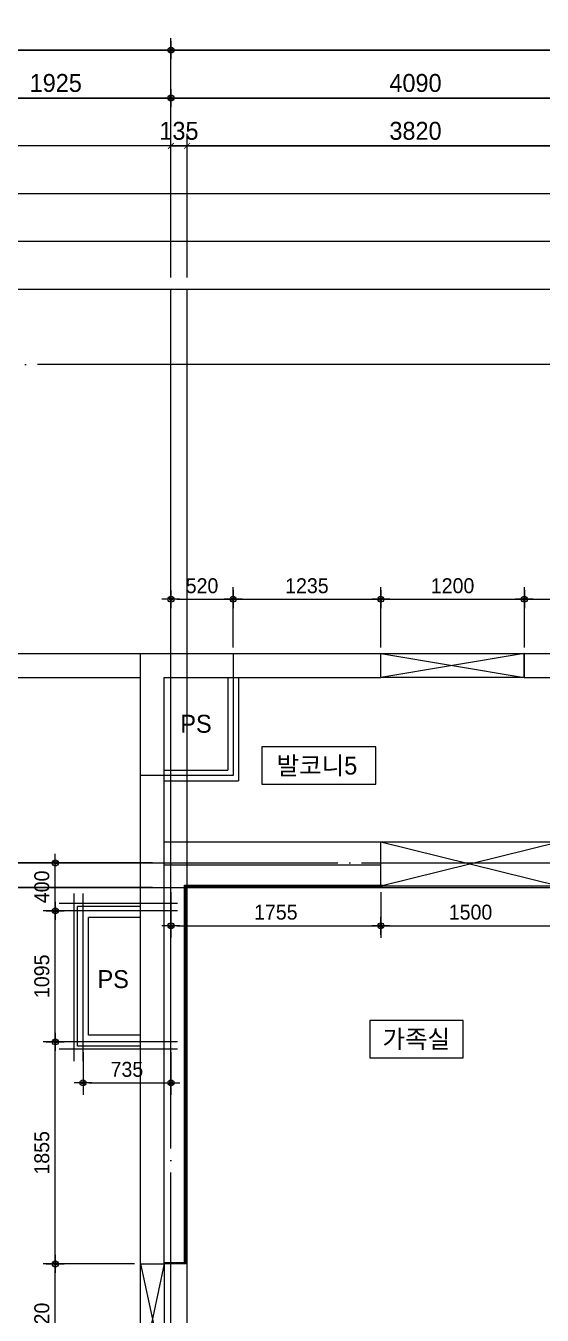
# Model space of a CAD drawing. Header units: millimetres. Extents: x 0 to 92204, y -190080 to 23760.
# Drawn here: x 7892 to 12211, y -117599 to -106827 of the extents above; entities that cross this region are included whole.
import ezdxf
from ezdxf.enums import TextEntityAlignment as Align

# ---------------------------------------------------------------- set-up
doc = ezdxf.new("R2010")
doc.units = ezdxf.units.MM
doc.header["$LTSCALE"] = 100
doc.linetypes.add('AUDIT_D_220706163347-0', pattern=[0])
doc.linetypes.add('CEN', pattern=[62, 60, -1, 0, -1])
doc.layers.get('defpoints').update_dxf_attribs({"color": 139})
for name, color, linetype in [('AA-XXXX-DIMS', 7, 'Continuous'), ('CEN_CON', 1, 'CEN'), ('CEN_WALL', 12, 'CEN'), ('CONC', 2, 'Continuous'), ('DIM', 7, 'AUDIT_D_220706163347-0'), ('ELE3_CON', 7, 'Continuous'), ('MC', 135, 'Continuous'), ('ROM', 7, 'AUDIT_D_220706163347-0'), ('WAL', 3, 'Continuous'), ('WAL_DRY', 7, 'Continuous'), ('실명', 3, 'AUDIT_D_220706163347-0'), ('실명박스', 7, 'AUDIT_D_220706163347-0'), ('창호-open', 4, 'Continuous')]:
    doc.layers.add(name, color=color, linetype=linetype)
doc.layers.add('AA-XXXX-MC', color=153, linetype='AUDIT_D_220706163347-0', plot=False)
doc.styles.add('HAUD01', font='Dotum.ttf')
doc.styles.add('돋움', font='Dotum.ttf')
doc.styles.add('맑은고딕', font='malgun.ttf', dxfattribs={"width": 0.9})
doc.dimstyles.new('DIM-50', dxfattribs={"dimscale": 50, "dimtxt": 3, "dimasz": 1, "dimexe": 2, "dimexo": 2, "dimgap": 1, "dimtad": 1, "dimdec": 0, "dimzin": 0, "dimdsep": 46, "dimtxsty": '맑은고딕', "dimblk1": 'DIMDOT', "dimblk2": 'DIMDOT', "dimsah": 1, "dimcen": 0.09, "dimdle": 2, "dimclrd": 7, "dimclre": 7, "dimclrt": 3, "dimadec": 0, "dimazin": 0, "dimtfac": 1, "dimtdec": 0, "dimtix": 1, "dimtmove": 2, "dimatfit": 3, "dimldrblk": 'DIMDOT', "dimfxl": 1, "dimtolj": 1, "dimtzin": 0, "dimarcsym": 0})
doc.dimstyles.new('MCDIM-50', dxfattribs={"dimscale": 50, "dimtxt": 3, "dimasz": 1, "dimexe": 2, "dimexo": 2, "dimgap": 1, "dimtad": 1, "dimdec": 0, "dimzin": 0, "dimdsep": 46, "dimtxsty": '맑은고딕', "dimblk1": 'ARCHTICK', "dimblk2": 'ARCHTICK', "dimsah": 1, "dimcen": 0.09, "dimdle": 2, "dimclrd": 7, "dimclre": 7, "dimclrt": 3, "dimadec": 0, "dimazin": 0, "dimtfac": 1, "dimtdec": 0, "dimtix": 1, "dimtmove": 2, "dimatfit": 3, "dimldrblk": 'ARCHTICK', "dimfxl": 1, "dimtolj": 1, "dimtzin": 0, "dimarcsym": 0})
doc.dimstyles.new('내부100', dxfattribs={"dimscale": 50, "dimtxt": 2.5, "dimasz": 1, "dimexe": 2, "dimexo": 1, "dimgap": 1, "dimtad": 1, "dimdec": 0, "dimzin": 0, "dimdsep": 46, "dimtxsty": '돋움', "dimblk1": 'DIMDOT', "dimblk2": 'DIMDOT', "dimsah": 1, "dimcen": 0.09, "dimdle": 2, "dimclrd": 7, "dimclre": 7, "dimclrt": 3, "dimadec": 0, "dimazin": 0, "dimtfac": 1, "dimtdec": 0, "dimtix": 1, "dimtmove": 2, "dimatfit": 3, "dimldrblk": 'DIMDOT', "dimfxl": 1, "dimtolj": 1, "dimtzin": 0, "dimarcsym": 0})

# ---------------------------------------------------------------- blocks, each defined once
blk = doc.blocks.new('U-121A(기본)', base_point=(-97043, -98978))
at = {"layer": 'CEN_CON'}
for p, q in [((-121103, -99278), (-121103, -88643)), ((-125708, -88943), (-115868, -88943))]:
    blk.add_line(p, q, dxfattribs=at)
at = {"layer": 'CEN_WALL'}
for p, q in [((-125708, -90693), (-116648, -90693)), ((-121838, -90948), (-121838, -92348)), ((-121048, -91093), (-122038, -91093)), ((-121048, -92188), (-122038, -92188)), ((-121048, -92188), (-122038, -92188))]:
    blk.add_line(p, q, dxfattribs=at)
at = {"layer": 'CONC'}
for p, q in [((-121358, -94043), (-121358, -88943)), ((-121358, -88943), (-119348, -88943)), ((-119348, -89143), (-119348, -88943)), ((-118148, -88943), (-115968, -88943)), ((-118148, -89143), (-118148, -88943)), ((-121158, -94043), (-121158, -89143)), ((-121158, -89143), (-119348, -89143)), ((-118148, -89143), (-116218, -89143)), ((-121358, -94043), (-121158, -94043))]:
    blk.add_line(p, q, dxfattribs=at)
at = {"layer": 'ELE3_CON'}
for p, q in [((-123128, -88943), (-121358, -88943)), ((-122928, -89143), (-121358, -89143)), ((-118148, -89143), (-119348, -89143))]:
    blk.add_line(p, q, dxfattribs=at)
at = {"layer": 'MC'}
for p, q in [((-120968, -99278), (-120968, -88643)), ((-125708, -90898), (-116648, -90898)), ((-121913, -90948), (-121913, -92348)), ((-121048, -91033), (-122038, -91033)), ((-121048, -92248), (-122038, -92248)), ((-121048, -92248), (-122038, -92248))]:
    blk.add_line(p, q, dxfattribs=at)
at = {"layer": 'WAL'}
for p, q in [((-120628, -89143), (-120628, -89918)), ((-120538, -89143), (-120538, -90008)), ((-121158, -89918), (-120628, -89918)), ((-121158, -90008), (-120538, -90008)), ((-121158, -90518), (-119348, -90518)), ((-119348, -90708), (-119348, -90518)), ((-121158, -90708), (-119348, -90708)), ((-121883, -92223), (-121883, -91058)), ((-121358, -91058), (-121883, -91058)), ((-121793, -92133), (-121793, -91148)), ((-121358, -91148), (-121793, -91148)), ((-121358, -92133), (-121793, -92133)), ((-121358, -92223), (-121883, -92223))]:
    blk.add_line(p, q, dxfattribs=at)
at = {"layer": 'WAL_DRY'}
for p, q in [((-120988, -94033), (-120988, -90878)), ((-120988, -90878), (-119333, -90878)), ((-120978, -94043), (-120978, -90888)), ((-120978, -90888), (-119333, -90888)), ((-120988, -94033), (-121158, -94033)), ((-120978, -94043), (-121158, -94043))]:
    blk.add_line(p, q, dxfattribs=at)
blk = doc.blocks.new('DIMDOT')
at = {"layer": 'AA-XXXX-DIMS'}
for p, q in [((-1.5, 0), (1.5, 0)), ((0, -1.5), (0, 1.5))]:
    blk.add_line(p, q, dxfattribs=at)
for radius in [0.5, 0.25]:
    blk.add_circle((0, 0), radius, dxfattribs=at)
blk = doc.blocks.new('*D2915')
at = {"layer": 'defpoints', "color": 0, "transparency": 16777216}
for p in [(9106, -130791), (5106, -132791), (9106, -132791)]:
    blk.add_point(p, dxfattribs=at)
at = {"layer": 'DIM', "color": 7, "lineweight": -2, "transparency": 16777216}
for p, q in [((5106, -132691), (5106, -130691)), ((9106, -132691), (9106, -130691)), ((5156, -130791), (9056, -130791))]:
    blk.add_line(p, q, dxfattribs=at)
at = {"layer": 'DIM', "color": 7, "lineweight": -2, "transparency": 16777216, "xscale": 50, "yscale": 50, "zscale": 50, "rotation": 180}
blk.add_blockref('DIMDOT', (5106, -130791), dxfattribs=at)
at = {"layer": 'DIM', "color": 7, "lineweight": -2, "transparency": 16777216, "xscale": 50, "yscale": 50, "zscale": 50}
blk.add_blockref('DIMDOT', (9106, -130791), dxfattribs=at)
at = {"layer": 'DIM', "color": 3, "transparency": 16777216, "insert": (7106, -130666), "char_height": 150, "attachment_point": 5, "style": 'HAUD01'}
blk.add_mtext('\\A1;4000', dxfattribs=at)
blk = doc.blocks.new('*D2916')
at = {"layer": 'defpoints', "color": 0, "transparency": 16777216}
for p in [(13196, -131191), (9106, -132791), (13196, -132791)]:
    blk.add_point(p, dxfattribs=at)
at = {"layer": 'DIM', "color": 7, "lineweight": -2, "transparency": 16777216}
for p, q in [((9106, -132691), (9106, -131091)), ((13196, -132691), (13196, -131091)), ((9156, -131191), (13146, -131191))]:
    blk.add_line(p, q, dxfattribs=at)
at = {"layer": 'DIM', "color": 7, "lineweight": -2, "transparency": 16777216, "xscale": 50, "yscale": 50, "zscale": 50, "rotation": 180}
blk.add_blockref('DIMDOT', (9106, -131191), dxfattribs=at)
at = {"layer": 'DIM', "color": 7, "lineweight": -2, "transparency": 16777216, "xscale": 50, "yscale": 50, "zscale": 50}
blk.add_blockref('DIMDOT', (13196, -131191), dxfattribs=at)
at = {"layer": 'DIM', "color": 3, "transparency": 16777216, "insert": (11151, -131066), "char_height": 150, "attachment_point": 5, "style": 'HAUD01'}
blk.add_mtext('\\A1;4090', dxfattribs=at)
blk = doc.blocks.new('*D2927')
at = {"layer": 'defpoints', "color": 0, "transparency": 16777216}
for p in [(33166, -130791), (9106, -132791), (33166, -132791)]:
    blk.add_point(p, dxfattribs=at)
at = {"layer": 'DIM', "color": 7, "lineweight": -2, "transparency": 16777216}
for p, q in [((9106, -132691), (9106, -130691)), ((33166, -132691), (33166, -130691)), ((9156, -130791), (33116, -130791))]:
    blk.add_line(p, q, dxfattribs=at)
at = {"layer": 'DIM', "color": 7, "lineweight": -2, "transparency": 16777216, "xscale": 50, "yscale": 50, "zscale": 50, "rotation": 180}
blk.add_blockref('DIMDOT', (9106, -130791), dxfattribs=at)
at = {"layer": 'DIM', "color": 7, "lineweight": -2, "transparency": 16777216, "xscale": 50, "yscale": 50, "zscale": 50}
blk.add_blockref('DIMDOT', (33166, -130791), dxfattribs=at)
at = {"layer": 'DIM', "color": 3, "transparency": 16777216, "insert": (21136, -130666), "char_height": 150, "attachment_point": 5, "style": 'HAUD01'}
blk.add_mtext('\\A1;24060', dxfattribs=at)
blk = doc.blocks.new('*D2929')
at = {"layer": 'defpoints', "color": 0, "transparency": 16777216}
for p in [(9106, -131191), (7181, -132791), (9106, -132791)]:
    blk.add_point(p, dxfattribs=at)
at = {"layer": 'DIM', "color": 7, "lineweight": -2, "transparency": 16777216}
for p, q in [((7181, -132691), (7181, -131091)), ((9106, -132691), (9106, -131091)), ((7231, -131191), (9056, -131191))]:
    blk.add_line(p, q, dxfattribs=at)
at = {"layer": 'DIM', "color": 7, "lineweight": -2, "transparency": 16777216, "xscale": 50, "yscale": 50, "zscale": 50, "rotation": 180}
blk.add_blockref('DIMDOT', (7181, -131191), dxfattribs=at)
at = {"layer": 'DIM', "color": 7, "lineweight": -2, "transparency": 16777216, "xscale": 50, "yscale": 50, "zscale": 50}
blk.add_blockref('DIMDOT', (9106, -131191), dxfattribs=at)
at = {"layer": 'DIM', "color": 3, "transparency": 16777216, "insert": (8143, -131066), "char_height": 150, "attachment_point": 5, "style": 'HAUD01'}
blk.add_mtext('\\A1;1925', dxfattribs=at)
blk = doc.blocks.new('_ArchTick')
at = {"color": 0, "linetype": 'ByBlock', "const_width": 0.15}
blk.add_lwpolyline([(-0.5, -0.5), (0.5, 0.5)], dxfattribs=at)
blk = doc.blocks.new('*D2930')
at = {"layer": 'defpoints', "color": 0, "linetype": 'ByBlock', "transparency": 16777216}
for p in [(9241, -131591), (9106, -132791), (9241, -132791)]:
    blk.add_point(p, dxfattribs=at)
at = {"layer": 'DIM', "color": 7, "linetype": 'ByBlock', "lineweight": -2, "transparency": 16777216}
for p, q in [((9106, -132691), (9106, -131491)), ((9241, -132691), (9241, -131491)), ((9106, -131591), (9056, -131591)), ((9106, -131591), (9241, -131591)), ((9241, -131591), (9291, -131591))]:
    blk.add_line(p, q, dxfattribs=at)
at = {"layer": 'DIM', "color": 7, "linetype": 'ByBlock', "lineweight": -2, "transparency": 16777216, "xscale": 50, "yscale": 50, "zscale": 50}
blk.add_blockref('_ArchTick', (9106, -131591), dxfattribs=at)
at = {"layer": 'DIM', "color": 7, "linetype": 'ByBlock', "lineweight": -2, "transparency": 16777216, "xscale": 50, "yscale": 50, "zscale": 50, "rotation": 180}
blk.add_blockref('_ArchTick', (9241, -131591), dxfattribs=at)
at = {"layer": 'DIM', "color": 3, "linetype": 'ByBlock', "transparency": 16777216, "insert": (9173, -131466), "char_height": 150, "attachment_point": 5, "style": 'HAUD01'}
blk.add_mtext('\\A1;135', dxfattribs=at)
blk = doc.blocks.new('*D2931')
at = {"layer": 'defpoints', "color": 0, "linetype": 'ByBlock', "transparency": 16777216}
for p in [(13061, -131591), (9241, -132791), (13061, -132791)]:
    blk.add_point(p, dxfattribs=at)
at = {"layer": 'DIM', "color": 7, "linetype": 'ByBlock', "lineweight": -2, "transparency": 16777216}
for p, q in [((9241, -132691), (9241, -131491)), ((13061, -132691), (13061, -131491)), ((9141, -131591), (13161, -131591))]:
    blk.add_line(p, q, dxfattribs=at)
at = {"layer": 'DIM', "color": 7, "linetype": 'ByBlock', "lineweight": -2, "transparency": 16777216, "xscale": 50, "yscale": 50, "zscale": 50, "rotation": 180}
blk.add_blockref('_ArchTick', (9241, -131591), dxfattribs=at)
at = {"layer": 'DIM', "color": 7, "linetype": 'ByBlock', "lineweight": -2, "transparency": 16777216, "xscale": 50, "yscale": 50, "zscale": 50}
blk.add_blockref('_ArchTick', (13061, -131591), dxfattribs=at)
at = {"layer": 'DIM', "color": 3, "linetype": 'ByBlock', "transparency": 16777216, "insert": (11151, -131466), "char_height": 150, "attachment_point": 5, "style": 'HAUD01'}
blk.add_mtext('\\A1;3820', dxfattribs=at)
blk = doc.blocks.new('*D1167')
at = {"layer": 'defpoints', "color": 0, "transparency": 16777216}
for p in [(9106, -114016), (10861, -114016), (10861, -114346)]:
    blk.add_point(p, dxfattribs=at)
at = {"layer": 'DIM', "color": 7, "lineweight": -2, "transparency": 16777216}
for p, q in [((9106, -114066), (9106, -114446)), ((10861, -114066), (10861, -114446)), ((9156, -114346), (10811, -114346))]:
    blk.add_line(p, q, dxfattribs=at)
at = {"layer": 'DIM', "color": 7, "lineweight": -2, "transparency": 16777216, "xscale": 50, "yscale": 50, "zscale": 50, "rotation": 180}
blk.add_blockref('DIMDOT', (9106, -114346), dxfattribs=at)
at = {"layer": 'DIM', "color": 7, "lineweight": -2, "transparency": 16777216, "xscale": 50, "yscale": 50, "zscale": 50}
blk.add_blockref('DIMDOT', (10861, -114346), dxfattribs=at)
at = {"layer": 'DIM', "color": 3, "transparency": 16777216, "insert": (9983, -114233), "char_height": 125, "attachment_point": 5, "style": '돋움'}
blk.add_mtext('\\A1;1755', dxfattribs=at)
blk = doc.blocks.new('*D1168')
at = {"layer": 'defpoints', "color": 0, "transparency": 16777216}
for p in [(10861, -114016), (12361, -114016), (12361, -114346)]:
    blk.add_point(p, dxfattribs=at)
at = {"layer": 'DIM', "color": 7, "lineweight": -2, "transparency": 16777216}
for p, q in [((10861, -114066), (10861, -114446)), ((12361, -114066), (12361, -114446)), ((10911, -114346), (12311, -114346))]:
    blk.add_line(p, q, dxfattribs=at)
at = {"layer": 'DIM', "color": 7, "lineweight": -2, "transparency": 16777216, "xscale": 50, "yscale": 50, "zscale": 50, "rotation": 180}
blk.add_blockref('DIMDOT', (10861, -114346), dxfattribs=at)
at = {"layer": 'DIM', "color": 7, "lineweight": -2, "transparency": 16777216, "xscale": 50, "yscale": 50, "zscale": 50}
blk.add_blockref('DIMDOT', (12361, -114346), dxfattribs=at)
at = {"layer": 'DIM', "color": 3, "transparency": 16777216, "insert": (11611, -114233), "char_height": 125, "attachment_point": 5, "style": '돋움'}
blk.add_mtext('\\A1;1500', dxfattribs=at)
blk = doc.blocks.new('*D1170')
at = {"layer": 'defpoints', "color": 0, "transparency": 16777216}
for p in [(9626, -111618), (9106, -112071), (9626, -112071)]:
    blk.add_point(p, dxfattribs=at)
at = {"layer": 'DIM', "color": 7, "lineweight": -2, "transparency": 16777216}
for p, q in [((9106, -112021), (9106, -111518)), ((9626, -112021), (9626, -111518)), ((9156, -111618), (9576, -111618))]:
    blk.add_line(p, q, dxfattribs=at)
at = {"layer": 'DIM', "color": 7, "lineweight": -2, "transparency": 16777216, "xscale": 50, "yscale": 50, "zscale": 50, "rotation": 180}
blk.add_blockref('DIMDOT', (9106, -111618), dxfattribs=at)
at = {"layer": 'DIM', "color": 7, "lineweight": -2, "transparency": 16777216, "xscale": 50, "yscale": 50, "zscale": 50}
blk.add_blockref('DIMDOT', (9626, -111618), dxfattribs=at)
at = {"layer": 'DIM', "color": 3, "transparency": 16777216, "insert": (9366, -111506), "char_height": 125, "attachment_point": 5, "style": '돋움'}
blk.add_mtext('\\A1;520', dxfattribs=at)
blk = doc.blocks.new('*D1171')
at = {"layer": 'defpoints', "color": 0, "transparency": 16777216}
for p in [(10861, -111618), (9626, -112071), (10861, -112071)]:
    blk.add_point(p, dxfattribs=at)
at = {"layer": 'DIM', "color": 7, "lineweight": -2, "transparency": 16777216}
for p, q in [((9626, -112021), (9626, -111518)), ((10861, -112021), (10861, -111518)), ((9676, -111618), (10811, -111618))]:
    blk.add_line(p, q, dxfattribs=at)
at = {"layer": 'DIM', "color": 7, "lineweight": -2, "transparency": 16777216, "xscale": 50, "yscale": 50, "zscale": 50, "rotation": 180}
blk.add_blockref('DIMDOT', (9626, -111618), dxfattribs=at)
at = {"layer": 'DIM', "color": 7, "lineweight": -2, "transparency": 16777216, "xscale": 50, "yscale": 50, "zscale": 50}
blk.add_blockref('DIMDOT', (10861, -111618), dxfattribs=at)
at = {"layer": 'DIM', "color": 3, "transparency": 16777216, "insert": (10243, -111506), "char_height": 125, "attachment_point": 5, "style": '돋움'}
blk.add_mtext('\\A1;1235', dxfattribs=at)
blk = doc.blocks.new('*D1172')
at = {"layer": 'defpoints', "color": 0, "transparency": 16777216}
for p in [(12061, -111618), (10861, -112071), (12061, -112071)]:
    blk.add_point(p, dxfattribs=at)
at = {"layer": 'DIM', "color": 7, "lineweight": -2, "transparency": 16777216}
for p, q in [((10861, -112021), (10861, -111518)), ((12061, -112021), (12061, -111518)), ((10911, -111618), (12011, -111618))]:
    blk.add_line(p, q, dxfattribs=at)
at = {"layer": 'DIM', "color": 7, "lineweight": -2, "transparency": 16777216, "xscale": 50, "yscale": 50, "zscale": 50, "rotation": 180}
blk.add_blockref('DIMDOT', (10861, -111618), dxfattribs=at)
at = {"layer": 'DIM', "color": 7, "lineweight": -2, "transparency": 16777216, "xscale": 50, "yscale": 50, "zscale": 50}
blk.add_blockref('DIMDOT', (12061, -111618), dxfattribs=at)
at = {"layer": 'DIM', "color": 3, "transparency": 16777216, "insert": (11461, -111506), "char_height": 125, "attachment_point": 5, "style": '돋움'}
blk.add_mtext('\\A1;1200', dxfattribs=at)
blk = doc.blocks.new('*D1173')
at = {"layer": 'defpoints', "color": 0, "transparency": 16777216}
for p in [(13196, -111618), (12061, -112071), (13196, -112071)]:
    blk.add_point(p, dxfattribs=at)
at = {"layer": 'DIM', "color": 7, "lineweight": -2, "transparency": 16777216}
for p, q in [((12061, -112021), (12061, -111518)), ((13196, -112021), (13196, -111518)), ((12111, -111618), (13146, -111618))]:
    blk.add_line(p, q, dxfattribs=at)
at = {"layer": 'DIM', "color": 7, "lineweight": -2, "transparency": 16777216, "xscale": 50, "yscale": 50, "zscale": 50, "rotation": 180}
blk.add_blockref('DIMDOT', (12061, -111618), dxfattribs=at)
at = {"layer": 'DIM', "color": 7, "lineweight": -2, "transparency": 16777216, "xscale": 50, "yscale": 50, "zscale": 50}
blk.add_blockref('DIMDOT', (13196, -111618), dxfattribs=at)
at = {"layer": 'DIM', "color": 3, "transparency": 16777216, "insert": (12628, -111506), "char_height": 125, "attachment_point": 5, "style": '돋움'}
blk.add_mtext('\\A1;1135', dxfattribs=at)
blk = doc.blocks.new('*D1175')
at = {"layer": 'defpoints', "color": 0, "transparency": 16777216}
for p in [(8139, -117171), (8851, -117171), (8851, -118091)]:
    blk.add_point(p, dxfattribs=at)
at = {"layer": 'DIM', "color": 7, "lineweight": -2, "transparency": 16777216}
for p, q in [((8801, -117171), (8039, -117171)), ((8139, -118041), (8139, -117221)), ((8801, -118091), (8039, -118091))]:
    blk.add_line(p, q, dxfattribs=at)
at = {"layer": 'DIM', "color": 7, "lineweight": -2, "transparency": 16777216, "xscale": 50, "yscale": 50, "zscale": 50}
for p, rotation in [((8139, -117171), 90), ((8139, -118091), 270)]:
    blk.add_blockref('DIMDOT', p, dxfattribs=dict(at, rotation=rotation))
at = {"layer": 'DIM', "color": 3, "transparency": 16777216, "insert": (8027, -117631), "char_height": 125, "attachment_point": 5, "rotation": 90, "style": '돋움'}
blk.add_mtext('\\A1;920', dxfattribs=at)
blk = doc.blocks.new('*D1176')
at = {"layer": 'defpoints', "color": 0, "transparency": 16777216}
for p in [(8139, -115316), (8851, -115316), (8851, -117171)]:
    blk.add_point(p, dxfattribs=at)
at = {"layer": 'DIM', "color": 7, "lineweight": -2, "transparency": 16777216}
for p, q in [((8801, -115316), (8039, -115316)), ((8139, -117121), (8139, -115366)), ((8801, -117171), (8039, -117171))]:
    blk.add_line(p, q, dxfattribs=at)
at = {"layer": 'DIM', "color": 7, "lineweight": -2, "transparency": 16777216, "xscale": 50, "yscale": 50, "zscale": 50}
for p, rotation in [((8139, -115316), 90), ((8139, -117171), 270)]:
    blk.add_blockref('DIMDOT', p, dxfattribs=dict(at, rotation=rotation))
at = {"layer": 'DIM', "color": 3, "transparency": 16777216, "insert": (8027, -116243), "char_height": 125, "attachment_point": 5, "rotation": 90, "style": '돋움'}
blk.add_mtext('\\A1;1855', dxfattribs=at)
blk = doc.blocks.new('*D1177')
at = {"layer": 'defpoints', "color": 0, "transparency": 16777216}
for p in [(8139, -114221), (8851, -114221), (8851, -115316)]:
    blk.add_point(p, dxfattribs=at)
at = {"layer": 'DIM', "color": 7, "lineweight": -2, "transparency": 16777216}
for p, q in [((8801, -114221), (8039, -114221)), ((8139, -115266), (8139, -114271)), ((8801, -115316), (8039, -115316))]:
    blk.add_line(p, q, dxfattribs=at)
at = {"layer": 'DIM', "color": 7, "lineweight": -2, "transparency": 16777216, "xscale": 50, "yscale": 50, "zscale": 50}
for p, rotation in [((8139, -114221), 90), ((8139, -115316), 270)]:
    blk.add_blockref('DIMDOT', p, dxfattribs=dict(at, rotation=rotation))
at = {"layer": 'DIM', "color": 3, "transparency": 16777216, "insert": (8027, -114768), "char_height": 125, "attachment_point": 5, "rotation": 90, "style": '돋움'}
blk.add_mtext('\\A1;1095', dxfattribs=at)
blk = doc.blocks.new('*D1178')
at = {"layer": 'defpoints', "color": 0, "transparency": 16777216}
for p in [(8139, -113821), (8851, -113821), (8851, -114221)]:
    blk.add_point(p, dxfattribs=at)
at = {"layer": 'DIM', "color": 7, "lineweight": -2, "transparency": 16777216}
for p, q in [((8801, -113821), (8039, -113821)), ((8139, -114171), (8139, -113871)), ((8801, -114221), (8039, -114221))]:
    blk.add_line(p, q, dxfattribs=at)
at = {"layer": 'DIM', "color": 7, "lineweight": -2, "transparency": 16777216, "xscale": 50, "yscale": 50, "zscale": 50}
for p, rotation in [((8139, -113821), 90), ((8139, -114221), 270)]:
    blk.add_blockref('DIMDOT', p, dxfattribs=dict(at, rotation=rotation))
at = {"layer": 'DIM', "color": 3, "transparency": 16777216, "insert": (8027, -114021), "char_height": 125, "attachment_point": 5, "rotation": 90, "style": '돋움'}
blk.add_mtext('\\A1;400', dxfattribs=at)
blk = doc.blocks.new('*D1179')
at = {"layer": 'defpoints', "color": 0, "transparency": 16777216}
for p in [(8371, -115351), (9106, -115351), (9106, -115658)]:
    blk.add_point(p, dxfattribs=at)
at = {"layer": 'DIM', "color": 7, "lineweight": -2, "transparency": 16777216}
for p, q in [((8371, -115401), (8371, -115758)), ((9106, -115401), (9106, -115758)), ((8421, -115658), (9056, -115658))]:
    blk.add_line(p, q, dxfattribs=at)
at = {"layer": 'DIM', "color": 7, "lineweight": -2, "transparency": 16777216, "xscale": 50, "yscale": 50, "zscale": 50, "rotation": 180}
blk.add_blockref('DIMDOT', (8371, -115658), dxfattribs=at)
at = {"layer": 'DIM', "color": 7, "lineweight": -2, "transparency": 16777216, "xscale": 50, "yscale": 50, "zscale": 50}
blk.add_blockref('DIMDOT', (9106, -115658), dxfattribs=at)
at = {"layer": 'DIM', "color": 3, "transparency": 16777216, "insert": (8738, -115546), "char_height": 125, "attachment_point": 5, "style": '돋움'}
blk.add_mtext('\\A1;735', dxfattribs=at)
blk = doc.blocks.new('DIM-1108')
at = {"layer": 'DIM'}
for base, p1, p2, picture, middle in [((9105.6, -130790.9), (5105.6, -132790.9), (9105.6, -132790.9), '*D2915', (7105.6, -130665.8)), ((33165.6, -130790.9), (9105.6, -132790.9), (33165.6, -132790.9), '*D2927', (21135.6, -130665.8)), ((9105.6, -131190.9), (7180.6, -132790.9), (9105.6, -132790.9), '*D2929', (8143.1, -131065.8)), ((13195.6, -131190.9), (9105.6, -132790.9), (13195.6, -132790.9), '*D2916', (11150.6, -131065.8))]:
    dim = blk.add_linear_dim(base=base, p1=p1, p2=p2, dimstyle='DIM-50', override={"dimscale": 50, "dimtxsty": 'HAUD01'}, dxfattribs=at)
    dim.commit()
    dim.dimension.update_dxf_attribs({"geometry": picture, "text_midpoint": middle})
at = {"layer": 'DIM', "linetype": 'ByBlock'}
for base, p1, p2, picture, middle in [((9240.6, -131590.9), (9105.6, -132790.9), (9240.6, -132790.9), '*D2930', (9173.1, -131465.8)), ((13060.6, -131590.9), (9240.6, -132790.9), (13060.6, -132790.9), '*D2931', (11150.6, -131465.8))]:
    dim = blk.add_linear_dim(base=base, p1=p1, p2=p2, dimstyle='MCDIM-50', override={"dimtxsty": 'HAUD01'}, dxfattribs=at)
    dim.commit()
    dim.dimension.update_dxf_attribs({"geometry": picture, "text_midpoint": middle})

msp = doc.modelspace()

# ---------------------------------------------------------------- linework, layer by layer
at = {"layer": 'AA-XXXX-MC'}
for p, q in [((9240.6, -111770.9), (9240.6, -109030.9)), ((8950.6, -114025.9), (4500.6, -114025.9))]:
    msp.add_line(p, q, dxfattribs=at)
at = {"layer": 'CEN_CON'}
for p, q in [((9105.6, -111770.9), (9105.6, -109030.9)), ((13990.6, -109655.9), (4500.6, -109655.9)), ((8950.6, -113820.9), (4500.6, -113820.9))]:
    msp.add_line(p, q, dxfattribs=at)
msp.add_lwpolyline([(9625.6, -112070.9), (9625.6, -113090.9), (8850.6, -113090.9)], dxfattribs=at)
at = {"layer": 'defpoints'}
for points in [[(36366.1, -107030.9), (2500.6, -107030.9), (2500.6, -124405.9), (36366.1, -124405.9)], [(35966.1, -107430.9), (2900.6, -107430.9), (2900.6, -124005.9), (35966.1, -124005.9)], [(35566.1, -107830.9), (3300.6, -107830.9), (3300.6, -123605.9), (35566.1, -123605.9)], [(35166.1, -108230.9), (3700.6, -108230.9), (3700.6, -123205.9), (35166.1, -123205.9)], [(34766.1, -108630.9), (4100.6, -108630.9), (4100.6, -122805.9), (34766.1, -122805.9)], [(34366.1, -109030.9), (4500.6, -109030.9), (4500.6, -122405.9), (34366.1, -122405.9)]]:
    msp.add_lwpolyline(points, close=True, dxfattribs=at)
at = {"layer": '실명박스'}
for points in [[(9865.7, -112851), (9865.7, -113163.5), (10818.3, -113163.5), (10818.3, -112851)], [(10768, -115136.5), (10768, -115449), (11549.6, -115449), (11549.6, -115136.5)]]:
    msp.add_lwpolyline(points, close=True, dxfattribs=at)
at = {"layer": '창호-open'}
for p, q in [((12060.6, -112070.9), (10860.6, -112270.9)), ((10860.6, -112070.9), (12060.6, -112270.9)), ((12360.6, -113645.9), (10860.6, -114015.9)), ((10860.6, -113645.9), (12360.6, -114015.9)), ((8850.6, -117170.9), (9050.6, -118090.9)), ((9050.6, -117170.9), (8851.1, -118090.9))]:
    msp.add_line(p, q, dxfattribs=at)
for points in [[(10860.6, -112070.9), (12060.6, -112070.9), (12060.6, -112270.9), (10860.6, -112270.9)], [(10860.6, -113645.9), (12360.6, -113645.9), (12360.6, -114015.9), (10860.6, -114015.9)], [(9050.6, -118090.9), (8850.6, -118090.9), (8850.6, -117170.9), (9050.6, -117170.9)]]:
    msp.add_lwpolyline(points, close=True, dxfattribs=at)

# ---------------------------------------------------------------- block references
for name, p in [('DIM-1108', (0, 23760)), ('U-121A(기본)', (33165.6, -122105.9))]:
    msp.add_blockref(name, p)

# ---------------------------------------------------------------- texts
at = {"layer": 'ROM', "color": 3, "style": 'HAUD01'}
for p in [(9315.6, -112658.4), (8623.5, -114791.5)]:
    msp.add_text('PS', height=150, dxfattribs=at).set_placement(p, align=Align.MIDDLE)
at = {"layer": '실명', "style": 'HAUD01'}
for s, p in [('발코니5', (10327.3, -113006.2)), ('가족실', (11157.4, -115290.5))]:
    msp.add_text(s, height=150, dxfattribs=at).set_placement(p, align=Align.MIDDLE)

# ---------------------------------------------------------------- dimensions: what is measured, and where the dimension line sits
at = {"layer": 'DIM'}
for base, p1, p2, picture, middle in [((9625.6, -111618.2), (9105.6, -112070.9), (9625.6, -112070.9), '*D1170', (9365.6, -111505.6)), ((10860.6, -111618.2), (9625.6, -112070.9), (10860.6, -112070.9), '*D1171', (10243.1, -111505.6)), ((12060.6, -111618.2), (10860.6, -112070.9), (12060.6, -112070.9), '*D1172', (11460.6, -111505.6)), ((13195.6, -111618.2), (12060.6, -112070.9), (13195.6, -112070.9), '*D1173', (12628.1, -111505.6))]:
    dim = msp.add_linear_dim(base=base, p1=p1, p2=p2, dimstyle='내부100', override={"dimscale": 50}, dxfattribs=at)
    dim.commit()
    dim.dimension.update_dxf_attribs({"geometry": picture, "text_midpoint": middle})
for base, p1, p2, angle, picture, middle in [((8139.4, -113820.9), (8850.6, -114220.9), (8850.6, -113820.9), 90, '*D1178', (8026.8, -114020.9)), ((10860.6, -114345.7), (9105.6, -114015.9), (10860.6, -114015.9), 180, '*D1167', (9983.1, -114233.1)), ((12360.6, -114345.7), (10860.6, -114015.9), (12360.6, -114015.9), 180, '*D1168', (11610.6, -114233.1)), ((8139.4, -114220.9), (8850.6, -115315.9), (8850.6, -114220.9), 90, '*D1177', (8026.8, -114768.4)), ((8139.4, -115315.9), (8850.6, -117170.9), (8850.6, -115315.9), 90, '*D1176', (8026.8, -116243.4)), ((9105.6, -115658.3), (8370.6, -115350.9), (9105.6, -115350.9), 180, '*D1179', (8738.1, -115545.7)), ((8139.4, -117170.9), (8850.6, -118090.9), (8850.6, -117170.9), 90, '*D1175', (8026.8, -117630.9))]:
    dim = msp.add_linear_dim(base=base, p1=p1, p2=p2, angle=angle, dimstyle='내부100', override={"dimscale": 50}, dxfattribs=at)
    dim.commit()
    dim.dimension.update_dxf_attribs({"geometry": picture, "text_midpoint": middle})

doc.saveas('drawing.dxf')
